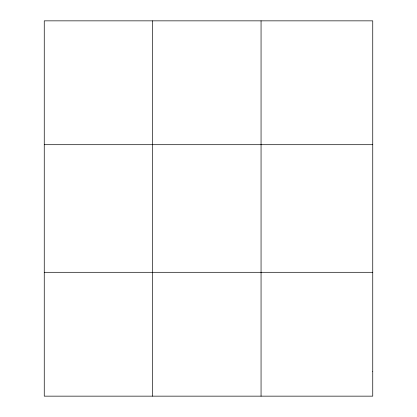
<?xml version="1.0" encoding="UTF-8"?>
<svg xmlns="http://www.w3.org/2000/svg" width="417" height="417" viewBox="0 0 417 417"><rect width="100%" height="100%" fill="white"/><g stroke="black" fill="none" stroke-linecap="round" stroke-linejoin="round"><path stroke-width="0.63" d="M152.653 396.15L152.653 20.85M261.058 396.15L261.058 20.85M44.254 144.699L372.746 144.699M44.254 272.301L372.746 272.301M372.746 371.38L372.746 396.15L44.254 396.15L44.254 20.85L372.746 20.85L372.746 371.38"/></g></svg>
